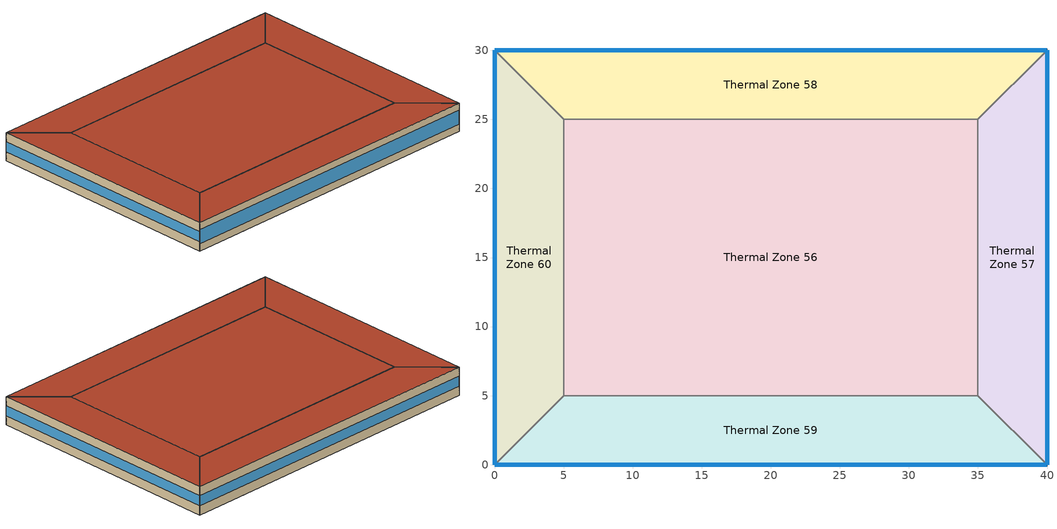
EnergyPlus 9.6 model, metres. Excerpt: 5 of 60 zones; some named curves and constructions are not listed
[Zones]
Thermal Zone 56
 floor to Thermal Zone 51 (Interior Floor): 5,5 5,25 35,25 35,5 z38.5
 wall to Thermal Zone 60 (Interior Wall): 5,25 5,5 z38.5:42
 wall to Thermal Zone 58 (Interior Wall): 35,25 5,25 z38.5:42
 wall to Thermal Zone 57 (Interior Wall): 35,5 35,25 z38.5:42
 wall to Thermal Zone 59 (Interior Wall): 5,5 35,5 z38.5:42
 roof outside (Ext Roof): 35,5 35,25 5,25 5,5 z42
Thermal Zone 57
 floor to Thermal Zone 52 (Interior Floor): 35,5 35,25 40,30 40,0 z38.5
 wall outside (Ext Wall): 40,0 40,30 z38.5:42
 wall to Thermal Zone 59 (Interior Wall): 35,5 40,0 z38.5:42
 wall to Thermal Zone 58 (Interior Wall): 40,30 35,25 z38.5:42
 window (Ext Window): 40,0.01 40,29.99 z39.64:40.86
 roof outside (Ext Roof): 40,0 40,30 35,25 35,5 z42
Thermal Zone 58
 floor to Thermal Zone 53 (Interior Floor): 5,25 0,30 40,30 35,25 z38.5
 wall outside (Ext Wall): 40,30 0,30 z38.5:42
 wall to Thermal Zone 60 (Interior Wall): 0,30 5,25 z38.5:42
 window (Ext Window): 39.99,30 0.01,30 z39.64:40.86
 roof outside (Ext Roof): 35,25 40,30 0,30 5,25 z42
Thermal Zone 59
 floor to Thermal Zone 54 (Interior Floor): 35,5 40,0 0,0 5,5 z38.5
 wall outside (Ext Wall): 0,0 40,0 z38.5:42
 wall to Thermal Zone 60 (Interior Wall): 5,5 0,0 z38.5:42
 window (Ext Window): 0.01,0 39.99,0 z39.38:41.12
 roof outside (Ext Roof): 5,5 0,0 40,0 35,5 z42
Thermal Zone 60
 floor to Thermal Zone 55 (Interior Floor): 0,30 5,25 5,5 0,0 z38.5
 wall outside (Ext Wall): 0,30 0,0 z38.5:42
 window (Ext Window): 0,29.99 0,0.01 z39.64:40.86
 roof outside (Ext Roof): 0,0 5,5 5,25 0,30 z42
[Construction]
Interior Ceiling: M11 100mm lightweight concrete, F05 Ceiling air space resistance, F16 Acoustic tile
[ZoneTerminalUnitList]
VRF System Terminal List: VRF Zone Terminal 1, VRF Zone Terminal 2, VRF Zone Terminal 3, VRF Zone Terminal 4, VRF Zone Terminal 5, VRF Zone Terminal 6, VRF Zone Terminal 7, VRF Zone Terminal 8, VRF Zone Terminal 9, VRF Zone Terminal 10, VRF Zone Terminal 11, VRF Zone Terminal 12, VRF Zone Terminal 13, VRF Zone Terminal 14, VRF Zone Terminal 15, VRF Zone Terminal 16, VRF Zone Terminal 17, VRF Zone Terminal 18, VRF Zone Terminal 19, VRF Zone Terminal 20, VRF Zone Terminal 21, VRF Zone Terminal 22, VRF Zone Terminal 23, VRF Zone Terminal 24, VRF Zone Terminal 25, VRF Zone Terminal 26, VRF Zone Terminal 27, VRF Zone Terminal 28, VRF Zone Terminal 29, VRF Zone Terminal 30, VRF Zone Terminal 31, VRF Zone Terminal 32, VRF Zone Terminal 33, VRF Zone Terminal 34, VRF Zone Terminal 35, VRF Zone Terminal 36, VRF Zone Terminal 37, VRF Zone Terminal 38, VRF Zone Terminal 39, VRF Zone Terminal 40, VRF Zone Terminal 41, VRF Zone Terminal 42, VRF Zone Terminal 43, VRF Zone Terminal 44, VRF Zone Terminal 45, VRF Zone Terminal 46, VRF Zone Terminal 47, VRF Zone Terminal 48, VRF Zone Terminal 49, VRF Zone Terminal 50, VRF Zone Terminal 51, VRF Zone Terminal 52, VRF Zone Terminal 53, VRF Zone Terminal 54, VRF Zone Terminal 55, VRF Zone Terminal 56, VRF Zone Terminal 57, VRF Zone Terminal 58, VRF Zone Terminal 59, VRF Zone Terminal 60
[ZoneHVAC:TerminalUnit:VariableRefrigerantFlow] Terminal Unit Availability Schedule=Always On Discrete hvac_library; Cooling Supply Air Flow Rate m3/s=Autosize; No Cooling Supply Air Flow Rate m3/s=Autosize; Heating Supply Air Flow Rate m3/s=Autosize; No Heating Supply Air Flow Rate m3/s=Autosize; Cooling Outdoor Air Flow Rate m3/s=Autosize; Heating Outdoor Air Flow Rate m3/s=Autosize; No Load Outdoor Air Flow Rate m3/s=Autosize; Supply Air Fan Operating Mode Schedule=Always On Discrete hvac_library; Supply Air Fan Placement=DrawThrough; Zone Terminal Unit On Parasitic Electric Energy Use W=30; Zone Terminal Unit Off Parasitic Electric Energy Use W=20; Rated Heating Capacity Sizing Ratio W/W=1; Maximum Outdoor Dry-Bulb Temperature for Supplemental Heater Operation C=6.58437e-312
Name | Supply Air Fan Object | Outside Air Mixer Object | Cooling Coil Object | Heating Coil Object
VRF Zone Terminal 1 | VRF Zone Terminal Fan 1 | VRF Zone Terminal 1 OA Mixer | VRF Zone Terminal Cooling Coil 1 | VRF Zone Terminal Heating Coil 1
VRF Zone Terminal 2 | VRF Zone Terminal Fan 2 | VRF Zone Terminal 2 OA Mixer | VRF Zone Terminal Cooling Coil 2 | VRF Zone Terminal Heating Coil 2
VRF Zone Terminal 3 | VRF Zone Terminal Fan 3 | VRF Zone Terminal 3 OA Mixer | VRF Zone Terminal Cooling Coil 3 | VRF Zone Terminal Heating Coil 3
VRF Zone Terminal 4 | VRF Zone Terminal Fan 4 | VRF Zone Terminal 4 OA Mixer | VRF Zone Terminal Cooling Coil 4 | VRF Zone Terminal Heating Coil 4
VRF Zone Terminal 5 | VRF Zone Terminal Fan 5 | VRF Zone Terminal 5 OA Mixer | VRF Zone Terminal Cooling Coil 5 | VRF Zone Terminal Heating Coil 5
VRF Zone Terminal 6 | VRF Zone Terminal Fan 6 | VRF Zone Terminal 6 OA Mixer | VRF Zone Terminal Cooling Coil 6 | VRF Zone Terminal Heating Coil 6
VRF Zone Terminal 7 | VRF Zone Terminal Fan 7 | VRF Zone Terminal 7 OA Mixer | VRF Zone Terminal Cooling Coil 7 | VRF Zone Terminal Heating Coil 7
VRF Zone Terminal 8 | VRF Zone Terminal Fan 8 | VRF Zone Terminal 8 OA Mixer | VRF Zone Terminal Cooling Coil 8 | VRF Zone Terminal Heating Coil 8
VRF Zone Terminal 9 | VRF Zone Terminal Fan 9 | VRF Zone Terminal 9 OA Mixer | VRF Zone Terminal Cooling Coil 9 | VRF Zone Terminal Heating Coil 9
VRF Zone Terminal 10 | VRF Zone Terminal Fan 10 | VRF Zone Terminal 10 OA Mixer | VRF Zone Terminal Cooling Coil 10 | VRF Zone Terminal Heating Coil 10
VRF Zone Terminal 11 | VRF Zone Terminal Fan 11 | VRF Zone Terminal 11 OA Mixer | VRF Zone Terminal Cooling Coil 11 | VRF Zone Terminal Heating Coil 11
VRF Zone Terminal 12 | VRF Zone Terminal Fan 12 | VRF Zone Terminal 12 OA Mixer | VRF Zone Terminal Cooling Coil 12 | VRF Zone Terminal Heating Coil 12
VRF Zone Terminal 13 | VRF Zone Terminal Fan 13 | VRF Zone Terminal 13 OA Mixer | VRF Zone Terminal Cooling Coil 13 | VRF Zone Terminal Heating Coil 13
VRF Zone Terminal 14 | VRF Zone Terminal Fan 14 | VRF Zone Terminal 14 OA Mixer | VRF Zone Terminal Cooling Coil 14 | VRF Zone Terminal Heating Coil 14
VRF Zone Terminal 15 | VRF Zone Terminal Fan 15 | VRF Zone Terminal 15 OA Mixer | VRF Zone Terminal Cooling Coil 15 | VRF Zone Terminal Heating Coil 15
VRF Zone Terminal 16 | VRF Zone Terminal Fan 16 | VRF Zone Terminal 16 OA Mixer | VRF Zone Terminal Cooling Coil 16 | VRF Zone Terminal Heating Coil 16
VRF Zone Terminal 17 | VRF Zone Terminal Fan 17 | VRF Zone Terminal 17 OA Mixer | VRF Zone Terminal Cooling Coil 17 | VRF Zone Terminal Heating Coil 17
VRF Zone Terminal 18 | VRF Zone Terminal Fan 18 | VRF Zone Terminal 18 OA Mixer | VRF Zone Terminal Cooling Coil 18 | VRF Zone Terminal Heating Coil 18
VRF Zone Terminal 19 | VRF Zone Terminal Fan 19 | VRF Zone Terminal 19 OA Mixer | VRF Zone Terminal Cooling Coil 19 | VRF Zone Terminal Heating Coil 19
VRF Zone Terminal 20 | VRF Zone Terminal Fan 20 | VRF Zone Terminal 20 OA Mixer | VRF Zone Terminal Cooling Coil 20 | VRF Zone Terminal Heating Coil 20
VRF Zone Terminal 21 | VRF Zone Terminal Fan 21 | VRF Zone Terminal 21 OA Mixer | VRF Zone Terminal Cooling Coil 21 | VRF Zone Terminal Heating Coil 21
VRF Zone Terminal 22 | VRF Zone Terminal Fan 22 | VRF Zone Terminal 22 OA Mixer | VRF Zone Terminal Cooling Coil 22 | VRF Zone Terminal Heating Coil 22
VRF Zone Terminal 23 | VRF Zone Terminal Fan 23 | VRF Zone Terminal 23 OA Mixer | VRF Zone Terminal Cooling Coil 23 | VRF Zone Terminal Heating Coil 23
VRF Zone Terminal 24 | VRF Zone Terminal Fan 24 | VRF Zone Terminal 24 OA Mixer | VRF Zone Terminal Cooling Coil 24 | VRF Zone Terminal Heating Coil 24
VRF Zone Terminal 25 | VRF Zone Terminal Fan 25 | VRF Zone Terminal 25 OA Mixer | VRF Zone Terminal Cooling Coil 25 | VRF Zone Terminal Heating Coil 25
VRF Zone Terminal 26 | VRF Zone Terminal Fan 26 | VRF Zone Terminal 26 OA Mixer | VRF Zone Terminal Cooling Coil 26 | VRF Zone Terminal Heating Coil 26
VRF Zone Terminal 27 | VRF Zone Terminal Fan 27 | VRF Zone Terminal 27 OA Mixer | VRF Zone Terminal Cooling Coil 27 | VRF Zone Terminal Heating Coil 27
VRF Zone Terminal 28 | VRF Zone Terminal Fan 28 | VRF Zone Terminal 28 OA Mixer | VRF Zone Terminal Cooling Coil 28 | VRF Zone Terminal Heating Coil 28
VRF Zone Terminal 29 | VRF Zone Terminal Fan 29 | VRF Zone Terminal 29 OA Mixer | VRF Zone Terminal Cooling Coil 29 | VRF Zone Terminal Heating Coil 29
VRF Zone Terminal 30 | VRF Zone Terminal Fan 30 | VRF Zone Terminal 30 OA Mixer | VRF Zone Terminal Cooling Coil 30 | VRF Zone Terminal Heating Coil 30
VRF Zone Terminal 31 | VRF Zone Terminal Fan 31 | VRF Zone Terminal 31 OA Mixer | VRF Zone Terminal Cooling Coil 31 | VRF Zone Terminal Heating Coil 31
VRF Zone Terminal 32 | VRF Zone Terminal Fan 32 | VRF Zone Terminal 32 OA Mixer | VRF Zone Terminal Cooling Coil 32 | VRF Zone Terminal Heating Coil 32
VRF Zone Terminal 33 | VRF Zone Terminal Fan 33 | VRF Zone Terminal 33 OA Mixer | VRF Zone Terminal Cooling Coil 33 | VRF Zone Terminal Heating Coil 33
VRF Zone Terminal 34 | VRF Zone Terminal Fan 34 | VRF Zone Terminal 34 OA Mixer | VRF Zone Terminal Cooling Coil 34 | VRF Zone Terminal Heating Coil 34
VRF Zone Terminal 35 | VRF Zone Terminal Fan 35 | VRF Zone Terminal 35 OA Mixer | VRF Zone Terminal Cooling Coil 35 | VRF Zone Terminal Heating Coil 35
VRF Zone Terminal 36 | VRF Zone Terminal Fan 36 | VRF Zone Terminal 36 OA Mixer | VRF Zone Terminal Cooling Coil 36 | VRF Zone Terminal Heating Coil 36
VRF Zone Terminal 37 | VRF Zone Terminal Fan 37 | VRF Zone Terminal 37 OA Mixer | VRF Zone Terminal Cooling Coil 37 | VRF Zone Terminal Heating Coil 37
VRF Zone Terminal 38 | VRF Zone Terminal Fan 38 | VRF Zone Terminal 38 OA Mixer | VRF Zone Terminal Cooling Coil 38 | VRF Zone Terminal Heating Coil 38
VRF Zone Terminal 39 | VRF Zone Terminal Fan 39 | VRF Zone Terminal 39 OA Mixer | VRF Zone Terminal Cooling Coil 39 | VRF Zone Terminal Heating Coil 39
VRF Zone Terminal 40 | VRF Zone Terminal Fan 40 | VRF Zone Terminal 40 OA Mixer | VRF Zone Terminal Cooling Coil 40 | VRF Zone Terminal Heating Coil 40
VRF Zone Terminal 41 | VRF Zone Terminal Fan 41 | VRF Zone Terminal 41 OA Mixer | VRF Zone Terminal Cooling Coil 41 | VRF Zone Terminal Heating Coil 41
VRF Zone Terminal 42 | VRF Zone Terminal Fan 42 | VRF Zone Terminal 42 OA Mixer | VRF Zone Terminal Cooling Coil 42 | VRF Zone Terminal Heating Coil 42
VRF Zone Terminal 43 | VRF Zone Terminal Fan 43 | VRF Zone Terminal 43 OA Mixer | VRF Zone Terminal Cooling Coil 43 | VRF Zone Terminal Heating Coil 43
VRF Zone Terminal 44 | VRF Zone Terminal Fan 44 | VRF Zone Terminal 44 OA Mixer | VRF Zone Terminal Cooling Coil 44 | VRF Zone Terminal Heating Coil 44
VRF Zone Terminal 45 | VRF Zone Terminal Fan 45 | VRF Zone Terminal 45 OA Mixer | VRF Zone Terminal Cooling Coil 45 | VRF Zone Terminal Heating Coil 45
VRF Zone Terminal 46 | VRF Zone Terminal Fan 46 | VRF Zone Terminal 46 OA Mixer | VRF Zone Terminal Cooling Coil 46 | VRF Zone Terminal Heating Coil 46
VRF Zone Terminal 47 | VRF Zone Terminal Fan 47 | VRF Zone Terminal 47 OA Mixer | VRF Zone Terminal Cooling Coil 47 | VRF Zone Terminal Heating Coil 47
VRF Zone Terminal 48 | VRF Zone Terminal Fan 48 | VRF Zone Terminal 48 OA Mixer | VRF Zone Terminal Cooling Coil 48 | VRF Zone Terminal Heating Coil 48
VRF Zone Terminal 49 | VRF Zone Terminal Fan 49 | VRF Zone Terminal 49 OA Mixer | VRF Zone Terminal Cooling Coil 49 | VRF Zone Terminal Heating Coil 49
VRF Zone Terminal 50 | VRF Zone Terminal Fan 50 | VRF Zone Terminal 50 OA Mixer | VRF Zone Terminal Cooling Coil 50 | VRF Zone Terminal Heating Coil 50
VRF Zone Terminal 51 | VRF Zone Terminal Fan 51 | VRF Zone Terminal 51 OA Mixer | VRF Zone Terminal Cooling Coil 51 | VRF Zone Terminal Heating Coil 51
VRF Zone Terminal 52 | VRF Zone Terminal Fan 52 | VRF Zone Terminal 52 OA Mixer | VRF Zone Terminal Cooling Coil 52 | VRF Zone Terminal Heating Coil 52
VRF Zone Terminal 53 | VRF Zone Terminal Fan 53 | VRF Zone Terminal 53 OA Mixer | VRF Zone Terminal Cooling Coil 53 | VRF Zone Terminal Heating Coil 53
VRF Zone Terminal 54 | VRF Zone Terminal Fan 54 | VRF Zone Terminal 54 OA Mixer | VRF Zone Terminal Cooling Coil 54 | VRF Zone Terminal Heating Coil 54
VRF Zone Terminal 55 | VRF Zone Terminal Fan 55 | VRF Zone Terminal 55 OA Mixer | VRF Zone Terminal Cooling Coil 55 | VRF Zone Terminal Heating Coil 55
VRF Zone Terminal 56 | VRF Zone Terminal Fan 56 | VRF Zone Terminal 56 OA Mixer | VRF Zone Terminal Cooling Coil 56 | VRF Zone Terminal Heating Coil 56
VRF Zone Terminal 57 | VRF Zone Terminal Fan 57 | VRF Zone Terminal 57 OA Mixer | VRF Zone Terminal Cooling Coil 57 | VRF Zone Terminal Heating Coil 57
VRF Zone Terminal 58 | VRF Zone Terminal Fan 58 | VRF Zone Terminal 58 OA Mixer | VRF Zone Terminal Cooling Coil 58 | VRF Zone Terminal Heating Coil 58
VRF Zone Terminal 59 | VRF Zone Terminal Fan 59 | VRF Zone Terminal 59 OA Mixer | VRF Zone Terminal Cooling Coil 59 | VRF Zone Terminal Heating Coil 59
VRF Zone Terminal 60 | VRF Zone Terminal Fan 60 | VRF Zone Terminal 60 OA Mixer | VRF Zone Terminal Cooling Coil 60 | VRF Zone Terminal Heating Coil 60
[Coil:Cooling:DX:VariableRefrigerantFlow] Availability Schedule=Always On Discrete hvac_library; Gross Rated Total Cooling Capacity W=Autosize; Gross Rated Sensible Heat Ratio=Autosize; Rated Air Flow Rate m3/s=Autosize; Cooling Capacity Ratio Modifier Function of Temperature Curve=VRFTUCoolCapFT; Cooling Capacity Modifier Curve Function of Flow Fraction=VRFACCoolCapFFF
VRF Zone Terminal Cooling Coil 1; VRF Zone Terminal Cooling Coil 2; VRF Zone Terminal Cooling Coil 3; VRF Zone Terminal Cooling Coil 4; VRF Zone Terminal Cooling Coil 5; VRF Zone Terminal Cooling Coil 6; VRF Zone Terminal Cooling Coil 7; VRF Zone Terminal Cooling Coil 8; VRF Zone Terminal Cooling Coil 9; VRF Zone Terminal Cooling Coil 10; VRF Zone Terminal Cooling Coil 11; VRF Zone Terminal Cooling Coil 12; VRF Zone Terminal Cooling Coil 13; VRF Zone Terminal Cooling Coil 14; VRF Zone Terminal Cooling Coil 15; VRF Zone Terminal Cooling Coil 16; VRF Zone Terminal Cooling Coil 17; VRF Zone Terminal Cooling Coil 18; VRF Zone Terminal Cooling Coil 19; VRF Zone Terminal Cooling Coil 20; VRF Zone Terminal Cooling Coil 21; VRF Zone Terminal Cooling Coil 22; VRF Zone Terminal Cooling Coil 23; VRF Zone Terminal Cooling Coil 24; VRF Zone Terminal Cooling Coil 25; VRF Zone Terminal Cooling Coil 26; VRF Zone Terminal Cooling Coil 27; VRF Zone Terminal Cooling Coil 28; VRF Zone Terminal Cooling Coil 29; VRF Zone Terminal Cooling Coil 30; VRF Zone Terminal Cooling Coil 31; VRF Zone Terminal Cooling Coil 32; VRF Zone Terminal Cooling Coil 33; VRF Zone Terminal Cooling Coil 34; VRF Zone Terminal Cooling Coil 35; VRF Zone Terminal Cooling Coil 36; VRF Zone Terminal Cooling Coil 37; VRF Zone Terminal Cooling Coil 38; VRF Zone Terminal Cooling Coil 39; VRF Zone Terminal Cooling Coil 40; VRF Zone Terminal Cooling Coil 41; VRF Zone Terminal Cooling Coil 42; VRF Zone Terminal Cooling Coil 43; VRF Zone Terminal Cooling Coil 44; VRF Zone Terminal Cooling Coil 45; VRF Zone Terminal Cooling Coil 46; VRF Zone Terminal Cooling Coil 47; VRF Zone Terminal Cooling Coil 48; VRF Zone Terminal Cooling Coil 49; VRF Zone Terminal Cooling Coil 50; VRF Zone Terminal Cooling Coil 51; VRF Zone Terminal Cooling Coil 52; VRF Zone Terminal Cooling Coil 53; VRF Zone Terminal Cooling Coil 54; VRF Zone Terminal Cooling Coil 55; VRF Zone Terminal Cooling Coil 56; VRF Zone Terminal Cooling Coil 57; VRF Zone Terminal Cooling Coil 58; VRF Zone Terminal Cooling Coil 59; VRF Zone Terminal Cooling Coil 60
[Coil:Heating:DX:VariableRefrigerantFlow] Availability Schedule=Always On Discrete hvac_library; Gross Rated Heating Capacity W=Autosize; Rated Air Flow Rate m3/s=Autosize; Heating Capacity Ratio Modifier Function of Temperature Curve=Coil Heating DX Variable Refrigerant Flow 1 VRFTUHeatCAPFT; Heating Capacity Modifier Function of Flow Fraction Curve=Coil Heating DX Variable Refrigerant Flow 1 VRFACCoolCapFFF
VRF Zone Terminal Heating Coil 1; VRF Zone Terminal Heating Coil 2; VRF Zone Terminal Heating Coil 3; VRF Zone Terminal Heating Coil 4; VRF Zone Terminal Heating Coil 5; VRF Zone Terminal Heating Coil 6; VRF Zone Terminal Heating Coil 7; VRF Zone Terminal Heating Coil 8; VRF Zone Terminal Heating Coil 9; VRF Zone Terminal Heating Coil 10; VRF Zone Terminal Heating Coil 11; VRF Zone Terminal Heating Coil 12; VRF Zone Terminal Heating Coil 13; VRF Zone Terminal Heating Coil 14; VRF Zone Terminal Heating Coil 15; VRF Zone Terminal Heating Coil 16; VRF Zone Terminal Heating Coil 17; VRF Zone Terminal Heating Coil 18; VRF Zone Terminal Heating Coil 19; VRF Zone Terminal Heating Coil 20; VRF Zone Terminal Heating Coil 21; VRF Zone Terminal Heating Coil 22; VRF Zone Terminal Heating Coil 23; VRF Zone Terminal Heating Coil 24; VRF Zone Terminal Heating Coil 25; VRF Zone Terminal Heating Coil 26; VRF Zone Terminal Heating Coil 27; VRF Zone Terminal Heating Coil 28; VRF Zone Terminal Heating Coil 29; VRF Zone Terminal Heating Coil 30; VRF Zone Terminal Heating Coil 31; VRF Zone Terminal Heating Coil 32; VRF Zone Terminal Heating Coil 33; VRF Zone Terminal Heating Coil 34; VRF Zone Terminal Heating Coil 35; VRF Zone Terminal Heating Coil 36; VRF Zone Terminal Heating Coil 37; VRF Zone Terminal Heating Coil 38; VRF Zone Terminal Heating Coil 39; VRF Zone Terminal Heating Coil 40; VRF Zone Terminal Heating Coil 41; VRF Zone Terminal Heating Coil 42; VRF Zone Terminal Heating Coil 43; VRF Zone Terminal Heating Coil 44; VRF Zone Terminal Heating Coil 45; VRF Zone Terminal Heating Coil 46; VRF Zone Terminal Heating Coil 47; VRF Zone Terminal Heating Coil 48; VRF Zone Terminal Heating Coil 49; VRF Zone Terminal Heating Coil 50; VRF Zone Terminal Heating Coil 51; VRF Zone Terminal Heating Coil 52; VRF Zone Terminal Heating Coil 53; VRF Zone Terminal Heating Coil 54; VRF Zone Terminal Heating Coil 55; VRF Zone Terminal Heating Coil 56; VRF Zone Terminal Heating Coil 57; VRF Zone Terminal Heating Coil 58; VRF Zone Terminal Heating Coil 59; VRF Zone Terminal Heating Coil 60
[Fan:OnOff] Availability Schedule=Always On Discrete hvac_library; Fan Total Efficiency=0.75; Pressure Rise Pa=800; Maximum Flow Rate m3/s=Autosize; Motor Efficiency=0.8; Motor In Airstream Fraction=1; Fan Power Ratio Function of Speed Ratio Curve=Fan On Off Power Curve 19; Fan Efficiency Ratio Function of Speed Ratio Curve=Fan On Off Efficiency Curve 6
VRF Zone Terminal Fan 1; VRF Zone Terminal Fan 2; VRF Zone Terminal Fan 3; VRF Zone Terminal Fan 4; VRF Zone Terminal Fan 5; VRF Zone Terminal Fan 6; VRF Zone Terminal Fan 7; VRF Zone Terminal Fan 8; VRF Zone Terminal Fan 9; VRF Zone Terminal Fan 10; VRF Zone Terminal Fan 11; VRF Zone Terminal Fan 12; VRF Zone Terminal Fan 13; VRF Zone Terminal Fan 14; VRF Zone Terminal Fan 15; VRF Zone Terminal Fan 16; VRF Zone Terminal Fan 17; VRF Zone Terminal Fan 18; VRF Zone Terminal Fan 19; VRF Zone Terminal Fan 20; VRF Zone Terminal Fan 21; VRF Zone Terminal Fan 22; VRF Zone Terminal Fan 23; VRF Zone Terminal Fan 24; VRF Zone Terminal Fan 25; VRF Zone Terminal Fan 26; VRF Zone Terminal Fan 27; VRF Zone Terminal Fan 28; VRF Zone Terminal Fan 29; VRF Zone Terminal Fan 30; VRF Zone Terminal Fan 31; VRF Zone Terminal Fan 32; VRF Zone Terminal Fan 33; VRF Zone Terminal Fan 34; VRF Zone Terminal Fan 35; VRF Zone Terminal Fan 36; VRF Zone Terminal Fan 37; VRF Zone Terminal Fan 38; VRF Zone Terminal Fan 39; VRF Zone Terminal Fan 40; VRF Zone Terminal Fan 41; VRF Zone Terminal Fan 42; VRF Zone Terminal Fan 43; VRF Zone Terminal Fan 44; VRF Zone Terminal Fan 45; VRF Zone Terminal Fan 46; VRF Zone Terminal Fan 47; VRF Zone Terminal Fan 48; VRF Zone Terminal Fan 49; VRF Zone Terminal Fan 50; VRF Zone Terminal Fan 51; VRF Zone Terminal Fan 52; VRF Zone Terminal Fan 53; VRF Zone Terminal Fan 54; VRF Zone Terminal Fan 55; VRF Zone Terminal Fan 56; VRF Zone Terminal Fan 57; VRF Zone Terminal Fan 58; VRF Zone Terminal Fan 59; VRF Zone Terminal Fan 60
[AirConditioner:VariableRefrigerantFlow]
Heat Pump=VRF System; Availability Schedule=Always On Discrete hvac_library; Gross Rated Total Cooling Capacity W=Autosize; Gross Rated Cooling COP W/W=4.2; Minimum Condenser Inlet Node Temperature in Cooling Mode C=-5; Maximum Condenser Inlet Node Temperature in Cooling Mode C=43; Cooling Capacity Ratio Modifier Function of Low Temperature Curve=VRF System VRFCoolCapFT 1; Cooling Capacity Ratio Boundary Curve=VRF System VRFCoolCapFTBoundary 1; Cooling Capacity Ratio Modifier Function of High Temperature Curve=VRF System VRFCoolCapFTHi 1; Cooling Energy Input Ratio Modifier Function of Low Temperature Curve=VRF System VRFCoolEIRFT 1; Cooling Energy Input Ratio Boundary Curve=VRF System VRFCoolEIRFTBoundary 1; Cooling Energy Input Ratio Modifier Function of High Temperature Curve=VRF System VRFCoolEIRFTHi 1; Cooling Energy Input Ratio Modifier Function of Low Part-Load Ratio Curve=VRF System CoolingEIRLowPLR 1; Cooling Energy Input Ratio Modifier Function of High Part-Load Ratio Curve=VRF System CoolingEIRHiPLR 1; Cooling Combination Ratio Correction Factor Curve=VRF System CoolingCombRatio 1; Cooling Part-Load Fraction Correlation Curve=VRF System VRFCPLFFPLR 1; Gross Rated Heating Capacity W=Autosize; Rated Heating Capacity Sizing Ratio W/W=1; Gross Rated Heating COP W/W=4.5; Minimum Condenser Inlet Node Temperature in Heating Mode C=-20; Maximum Condenser Inlet Node Temperature in Heating Mode C=30; Heating Capacity Ratio Modifier Function of Low Temperature Curve=VRF System VRFHeatCapFT 1; Heating Capacity Ratio Boundary Curve=VRF System VRFHeatCapFTBoundary 1; Heating Capacity Ratio Modifier Function of High Temperature Curve=VRF System VRFHeatCapFTHi 1; Heating Energy Input Ratio Modifier Function of Low Temperature Curve=VRF System VRFHeatEIRFT 1; Heating Energy Input Ratio Boundary Curve=VRF System VRFHeatEIRFTBoundary 1; Heating Energy Input Ratio Modifier Function of High Temperature Curve=VRF System VRFHeatEIRFTHi 1; Heating Performance Curve Outdoor Temperature Type=WetBulbTemperature; Heating Energy Input Ratio Modifier Function of Low Part-Load Ratio Curve=VRF System HeatingEIRLowPLR 1; Heating Energy Input Ratio Modifier Function of High Part-Load Ratio Curve=VRF System HeatingEIRHiPLR 1; Heating Combination Ratio Correction Factor Curve=VRF System HeatingCombRatio 1; Heating Part-Load Fraction Correlation Curve=VRF System VRFCPLFFPLR 2; Minimum Heat Pump Part-Load Ratio dimensionless=0.5; Master Thermostat Priority Control Type=LoadPriority; Zone Terminal Unit List=VRF System Terminal List; Heat Pump Waste Heat Recovery=No; Equivalent Piping Length used for Piping Correction Factor in Cooling Mode m=30; Vertical Height used for Piping Correction Factor m=10; Piping Correction Factor for Length in Cooling Mode Curve=VRF System CoolingLengthCorrectionFactor 1; Piping Correction Factor for Height in Cooling Mode Coefficient 1/m=-0.000386; Equivalent Piping Length used for Piping Correction Factor in Heating Mode m=30; Piping Correction Factor for Length in Heating Mode Curve=VRF System HeatingLengthCorrectionFactor 1; Piping Correction Factor for Height in Heating Mode Coefficient 1/m=0; Crankcase Heater Power per Compressor W=15; Number of Compressors dimensionless=3; Ratio of Compressor Size to Total Compressor Capacity W/W=0.33; Maximum Outdoor Dry-Bulb Temperature for Crankcase Heater C=7; Defrost Strategy=Resistive; Defrost Control=Timed; Defrost Time Period Fraction dimensionless=0.058333; Resistive Defrost Heater Capacity W=1e-07; Maximum Outdoor Dry-bulb Temperature for Defrost Operation C=7; Condenser Type=AirCooled; Water Condenser Volume Flow Rate m3/s=Autosize; Evaporative Condenser Effectiveness dimensionless=0.9; Evaporative Condenser Air Flow Rate m3/s=Autosize; Evaporative Condenser Pump Rated Power Consumption W=Autosize; Basin Heater Capacity W/K=0; Basin Heater Setpoint Temperature C=2; Fuel Type=Electricity; Minimum Condenser Inlet Node Temperature in Heat Recovery Mode C=0; Maximum Condenser Inlet Node Temperature in Heat Recovery Mode C=30; Heat Recovery Cooling Capacity Modifier Curve=VRF System Heat Recovery Cooling Cap Modifier 1; Initial Heat Recovery Cooling Capacity Fraction W/W=1; Heat Recovery Cooling Capacity Time Constant hr=0.083; Heat Recovery Cooling Energy Modifier Curve=VRF System Heat Recovery Cooling Energy Modifier 1; Initial Heat Recovery Cooling Energy Fraction W/W=1; Heat Recovery Cooling Energy Time Constant hr=0; Heat Recovery Heating Capacity Modifier Curve=VRF System Heat Recovery Heating Cap Modifier 1; Initial Heat Recovery Heating Capacity Fraction W/W=0.5; Heat Recovery Heating Capacity Time Constant hr=0.083; Heat Recovery Heating Energy Modifier Curve=VRF System Heat Recovery Heating Energy Modifier 1; Initial Heat Recovery Heating Energy Fraction W/W=0.5; Heat Recovery Heating Energy Time Constant hr=0
[Schedule:Day:Interval]
HtgSetp Summer Design Day 1; HtgSetp Summer Design Day 2; HtgSetp Summer Design Day 3; HtgSetp Summer Design Day 4; HtgSetp Summer Design Day 5; HtgSetp Summer Design Day 6; HtgSetp Summer Design Day 7; HtgSetp Summer Design Day 8; HtgSetp Summer Design Day 9; HtgSetp Summer Design Day 10; HtgSetp Summer Design Day 11; HtgSetp Summer Design Day 12; HtgSetp Summer Design Day 13; HtgSetp Summer Design Day 14; HtgSetp Summer Design Day 15; HtgSetp Summer Design Day 16; HtgSetp Summer Design Day 17; HtgSetp Summer Design Day 18; HtgSetp Summer Design Day 19; HtgSetp Summer Design Day 20; HtgSetp Summer Design Day 21; HtgSetp Summer Design Day 22; HtgSetp Summer Design Day 23; HtgSetp Summer Design Day 24; HtgSetp Summer Design Day 25; HtgSetp Summer Design Day 26; HtgSetp Summer Design Day 27; HtgSetp Summer Design Day 28; HtgSetp Summer Design Day 29; HtgSetp Summer Design Day 30; HtgSetp Summer Design Day 31; HtgSetp Summer Design Day 32; HtgSetp Summer Design Day 33; HtgSetp Summer Design Day 34; HtgSetp Summer Design Day 35; HtgSetp Summer Design Day 36; HtgSetp Summer Design Day 37; HtgSetp Summer Design Day 38; HtgSetp Summer Design Day 39; HtgSetp Summer Design Day 40; HtgSetp Summer Design Day 41; HtgSetp Summer Design Day 42; HtgSetp Summer Design Day 43; HtgSetp Summer Design Day 44; HtgSetp Summer Design Day 45; HtgSetp Summer Design Day 46; HtgSetp Summer Design Day 47; HtgSetp Summer Design Day 48; HtgSetp Summer Design Day 49; HtgSetp Summer Design Day 50; HtgSetp Summer Design Day 51; HtgSetp Summer Design Day 52; HtgSetp Summer Design Day 53; HtgSetp Summer Design Day 54; HtgSetp Summer Design Day 55; HtgSetp Summer Design Day 56; HtgSetp Summer Design Day 57; HtgSetp Summer Design Day 58; HtgSetp Summer Design Day 59; HtgSetp Summer Design Day 60: No, 24:00, 15.6
HtgSetp Winter Design Day 1; HtgSetp Winter Design Day 2; HtgSetp Winter Design Day 3; HtgSetp Winter Design Day 4; HtgSetp Winter Design Day 5; HtgSetp Winter Design Day 6; HtgSetp Winter Design Day 7; HtgSetp Winter Design Day 8; HtgSetp Winter Design Day 9; HtgSetp Winter Design Day 10; HtgSetp Winter Design Day 11; HtgSetp Winter Design Day 12; HtgSetp Winter Design Day 13; HtgSetp Winter Design Day 14; HtgSetp Winter Design Day 15; HtgSetp Winter Design Day 16; HtgSetp Winter Design Day 17; HtgSetp Winter Design Day 18; HtgSetp Winter Design Day 19; HtgSetp Winter Design Day 20; HtgSetp Winter Design Day 21; HtgSetp Winter Design Day 22; HtgSetp Winter Design Day 23; HtgSetp Winter Design Day 24; HtgSetp Winter Design Day 25; HtgSetp Winter Design Day 26; HtgSetp Winter Design Day 27; HtgSetp Winter Design Day 28; HtgSetp Winter Design Day 29; HtgSetp Winter Design Day 30; HtgSetp Winter Design Day 31; HtgSetp Winter Design Day 32; HtgSetp Winter Design Day 33; HtgSetp Winter Design Day 34; HtgSetp Winter Design Day 35; HtgSetp Winter Design Day 36; HtgSetp Winter Design Day 37; HtgSetp Winter Design Day 38; HtgSetp Winter Design Day 39; HtgSetp Winter Design Day 40; HtgSetp Winter Design Day 41; HtgSetp Winter Design Day 42; HtgSetp Winter Design Day 43; HtgSetp Winter Design Day 44; HtgSetp Winter Design Day 45; HtgSetp Winter Design Day 46; HtgSetp Winter Design Day 47; HtgSetp Winter Design Day 48; HtgSetp Winter Design Day 49; HtgSetp Winter Design Day 50; HtgSetp Winter Design Day 51; HtgSetp Winter Design Day 52; HtgSetp Winter Design Day 53; HtgSetp Winter Design Day 54; HtgSetp Winter Design Day 55; HtgSetp Winter Design Day 56; HtgSetp Winter Design Day 57; HtgSetp Winter Design Day 58; HtgSetp Winter Design Day 59; HtgSetp Winter Design Day 60: No, 24:00, 21
ClgSetp Summer Design Day 1; ClgSetp Summer Design Day 2; ClgSetp Summer Design Day 3; ClgSetp Summer Design Day 4; ClgSetp Summer Design Day 5; ClgSetp Summer Design Day 6; ClgSetp Summer Design Day 7; ClgSetp Summer Design Day 8; ClgSetp Summer Design Day 9; ClgSetp Summer Design Day 10; ClgSetp Summer Design Day 11; ClgSetp Summer Design Day 12; ClgSetp Summer Design Day 13; ClgSetp Summer Design Day 14; ClgSetp Summer Design Day 15; ClgSetp Summer Design Day 16; ClgSetp Summer Design Day 17; ClgSetp Summer Design Day 18; ClgSetp Summer Design Day 19; ClgSetp Summer Design Day 20; ClgSetp Summer Design Day 21; ClgSetp Summer Design Day 22; ClgSetp Summer Design Day 23; ClgSetp Summer Design Day 24; ClgSetp Summer Design Day 25; ClgSetp Summer Design Day 26; ClgSetp Summer Design Day 27; ClgSetp Summer Design Day 28; ClgSetp Summer Design Day 29; ClgSetp Summer Design Day 30; ClgSetp Summer Design Day 31; ClgSetp Summer Design Day 32; ClgSetp Summer Design Day 33; ClgSetp Summer Design Day 34; ClgSetp Summer Design Day 35; ClgSetp Summer Design Day 36; ClgSetp Summer Design Day 37; ClgSetp Summer Design Day 38; ClgSetp Summer Design Day 39; ClgSetp Summer Design Day 40; ClgSetp Summer Design Day 41; ClgSetp Summer Design Day 42; ClgSetp Summer Design Day 43; ClgSetp Summer Design Day 44; ClgSetp Summer Design Day 45; ClgSetp Summer Design Day 46; ClgSetp Summer Design Day 47; ClgSetp Summer Design Day 48; ClgSetp Summer Design Day 49; ClgSetp Summer Design Day 50; ClgSetp Summer Design Day 51; ClgSetp Summer Design Day 52; ClgSetp Summer Design Day 53; ClgSetp Summer Design Day 54; ClgSetp Summer Design Day 55; ClgSetp Summer Design Day 56; ClgSetp Summer Design Day 57; ClgSetp Summer Design Day 58; ClgSetp Summer Design Day 59; ClgSetp Summer Design Day 60: No, 06:00, 26.7, 22:00, 24, 24:00, 26.7
ClgSetp Winter Design Day 1; ClgSetp Winter Design Day 2; ClgSetp Winter Design Day 3; ClgSetp Winter Design Day 4; ClgSetp Winter Design Day 5; ClgSetp Winter Design Day 6; ClgSetp Winter Design Day 7; ClgSetp Winter Design Day 8; ClgSetp Winter Design Day 9; ClgSetp Winter Design Day 10; ClgSetp Winter Design Day 11; ClgSetp Winter Design Day 12; ClgSetp Winter Design Day 13; ClgSetp Winter Design Day 14; ClgSetp Winter Design Day 15; ClgSetp Winter Design Day 16; ClgSetp Winter Design Day 17; ClgSetp Winter Design Day 18; ClgSetp Winter Design Day 19; ClgSetp Winter Design Day 20; ClgSetp Winter Design Day 21; ClgSetp Winter Design Day 22; ClgSetp Winter Design Day 23; ClgSetp Winter Design Day 24; ClgSetp Winter Design Day 25; ClgSetp Winter Design Day 26; ClgSetp Winter Design Day 27; ClgSetp Winter Design Day 28; ClgSetp Winter Design Day 29; ClgSetp Winter Design Day 30; ClgSetp Winter Design Day 31; ClgSetp Winter Design Day 32; ClgSetp Winter Design Day 33; ClgSetp Winter Design Day 34; ClgSetp Winter Design Day 35; ClgSetp Winter Design Day 36; ClgSetp Winter Design Day 37; ClgSetp Winter Design Day 38; ClgSetp Winter Design Day 39; ClgSetp Winter Design Day 40; ClgSetp Winter Design Day 41; ClgSetp Winter Design Day 42; ClgSetp Winter Design Day 43; ClgSetp Winter Design Day 44; ClgSetp Winter Design Day 45; ClgSetp Winter Design Day 46; ClgSetp Winter Design Day 47; ClgSetp Winter Design Day 48; ClgSetp Winter Design Day 49; ClgSetp Winter Design Day 50; ClgSetp Winter Design Day 51; ClgSetp Winter Design Day 52; ClgSetp Winter Design Day 53; ClgSetp Winter Design Day 54; ClgSetp Winter Design Day 55; ClgSetp Winter Design Day 56; ClgSetp Winter Design Day 57; ClgSetp Winter Design Day 58; ClgSetp Winter Design Day 59; ClgSetp Winter Design Day 60: No, 24:00, 26.7
ClgSetp Default Schedule 1; ClgSetp Default Schedule 2; ClgSetp Default Schedule 3; ClgSetp Default Schedule 4; ClgSetp Default Schedule 5; ClgSetp Default Schedule 6; ClgSetp Default Schedule 7; ClgSetp Default Schedule 8; ClgSetp Default Schedule 9; ClgSetp Default Schedule 10; ClgSetp Default Schedule 11; ClgSetp Default Schedule 12; ClgSetp Default Schedule 13; ClgSetp Default Schedule 14; ClgSetp Default Schedule 15; ClgSetp Default Schedule 16; ClgSetp Default Schedule 17; ClgSetp Default Schedule 18; ClgSetp Default Schedule 19; ClgSetp Default Schedule 20; ClgSetp Default Schedule 21; ClgSetp Default Schedule 22; ClgSetp Default Schedule 23; ClgSetp Default Schedule 24; ClgSetp Default Schedule 25; ClgSetp Default Schedule 26; ClgSetp Default Schedule 27; ClgSetp Default Schedule 28; ClgSetp Default Schedule 29; ClgSetp Default Schedule 30; ClgSetp Default Schedule 31; ClgSetp Default Schedule 32; ClgSetp Default Schedule 33; ClgSetp Default Schedule 34; ClgSetp Default Schedule 35; ClgSetp Default Schedule 36; ClgSetp Default Schedule 37; ClgSetp Default Schedule 38; ClgSetp Default Schedule 39; ClgSetp Default Schedule 40; ClgSetp Default Schedule 41; ClgSetp Default Schedule 42; ClgSetp Default Schedule 43; ClgSetp Default Schedule 44; ClgSetp Default Schedule 45; ClgSetp Default Schedule 46; ClgSetp Default Schedule 47; ClgSetp Default Schedule 48; ClgSetp Default Schedule 49; ClgSetp Default Schedule 50; ClgSetp Default Schedule 51; ClgSetp Default Schedule 52; ClgSetp Default Schedule 53; ClgSetp Default Schedule 54; ClgSetp Default Schedule 55; ClgSetp Default Schedule 56; ClgSetp Default Schedule 57; ClgSetp Default Schedule 58; ClgSetp Default Schedule 59; ClgSetp Default Schedule 60: Temperature 37, No, 01:00, 28, 02:00, 28, 03:00, 28, 04:00, 28, 05:00, 28, 06:00, 28, 07:00, 28, 08:00, 28, 09:00, 24, 10:00, 24, 11:00, 24, 12:00, 24, 13:00, 24, 14:00, 24, 15:00, 24, 16:00, 24, 17:00, 24, 18:00, 24, 19:00, 28, 20:00, 28, 21:00, 28, 22:00, 28, 23:00, 28, 24:00, 28
HtgSetp Default Schedule 1; HtgSetp Default Schedule 2; HtgSetp Default Schedule 3; HtgSetp Default Schedule 4; HtgSetp Default Schedule 5; HtgSetp Default Schedule 6; HtgSetp Default Schedule 7; HtgSetp Default Schedule 8; HtgSetp Default Schedule 9; HtgSetp Default Schedule 10; HtgSetp Default Schedule 11; HtgSetp Default Schedule 12; HtgSetp Default Schedule 13; HtgSetp Default Schedule 14; HtgSetp Default Schedule 15; HtgSetp Default Schedule 16; HtgSetp Default Schedule 17; HtgSetp Default Schedule 18; HtgSetp Default Schedule 19; HtgSetp Default Schedule 20; HtgSetp Default Schedule 21; HtgSetp Default Schedule 22; HtgSetp Default Schedule 23; HtgSetp Default Schedule 24; HtgSetp Default Schedule 25; HtgSetp Default Schedule 26; HtgSetp Default Schedule 27; HtgSetp Default Schedule 28; HtgSetp Default Schedule 29; HtgSetp Default Schedule 30; HtgSetp Default Schedule 31; HtgSetp Default Schedule 32; HtgSetp Default Schedule 33; HtgSetp Default Schedule 34; HtgSetp Default Schedule 35; HtgSetp Default Schedule 36; HtgSetp Default Schedule 37; HtgSetp Default Schedule 38; HtgSetp Default Schedule 39; HtgSetp Default Schedule 40; HtgSetp Default Schedule 41; HtgSetp Default Schedule 42; HtgSetp Default Schedule 43; HtgSetp Default Schedule 44; HtgSetp Default Schedule 45; HtgSetp Default Schedule 46; HtgSetp Default Schedule 47; HtgSetp Default Schedule 48; HtgSetp Default Schedule 49; HtgSetp Default Schedule 50; HtgSetp Default Schedule 51; HtgSetp Default Schedule 52; HtgSetp Default Schedule 53; HtgSetp Default Schedule 54; HtgSetp Default Schedule 55; HtgSetp Default Schedule 56; HtgSetp Default Schedule 57; HtgSetp Default Schedule 58; HtgSetp Default Schedule 59; HtgSetp Default Schedule 60: Temperature 36, No, 01:00, 18, 02:00, 18, 03:00, 18, 04:00, 18, 05:00, 18, 06:00, 18, 07:00, 18, 08:00, 18, 09:00, 21, 10:00, 21, 11:00, 21, 12:00, 21, 13:00, 21, 14:00, 21, 15:00, 21, 16:00, 21, 17:00, 21, 18:00, 21, 19:00, 18, 20:00, 18, 21:00, 18, 22:00, 18, 23:00, 18, 24:00, 18
[Schedule:Week:Daily]
HtgSetp 1 Week Rule - Jan1-Dec31: HtgSetp Default Schedule 1, HtgSetp Default Schedule 1, HtgSetp Default Schedule 1, HtgSetp Default Schedule 1, HtgSetp Default Schedule 1, HtgSetp Default Schedule 1, HtgSetp Default Schedule 1, HtgSetp Default Schedule 1, HtgSetp Summer Design Day 1, HtgSetp Winter Design Day 1, HtgSetp Default Schedule 1, HtgSetp Default Schedule 1
ClgSetp 1 Week Rule - Jan1-Dec31: ClgSetp Default Schedule 1, ClgSetp Default Schedule 1, ClgSetp Default Schedule 1, ClgSetp Default Schedule 1, ClgSetp Default Schedule 1, ClgSetp Default Schedule 1, ClgSetp Default Schedule 1, ClgSetp Default Schedule 1, ClgSetp Summer Design Day 1, ClgSetp Winter Design Day 1, ClgSetp Default Schedule 1, ClgSetp Default Schedule 1
HtgSetp 2 Week Rule - Jan1-Dec31: HtgSetp Default Schedule 2, HtgSetp Default Schedule 2, HtgSetp Default Schedule 2, HtgSetp Default Schedule 2, HtgSetp Default Schedule 2, HtgSetp Default Schedule 2, HtgSetp Default Schedule 2, HtgSetp Default Schedule 2, HtgSetp Summer Design Day 2, HtgSetp Winter Design Day 2, HtgSetp Default Schedule 2, HtgSetp Default Schedule 2
ClgSetp 2 Week Rule - Jan1-Dec31: ClgSetp Default Schedule 2, ClgSetp Default Schedule 2, ClgSetp Default Schedule 2, ClgSetp Default Schedule 2, ClgSetp Default Schedule 2, ClgSetp Default Schedule 2, ClgSetp Default Schedule 2, ClgSetp Default Schedule 2, ClgSetp Summer Design Day 2, ClgSetp Winter Design Day 2, ClgSetp Default Schedule 2, ClgSetp Default Schedule 2
HtgSetp 3 Week Rule - Jan1-Dec31: HtgSetp Default Schedule 3, HtgSetp Default Schedule 3, HtgSetp Default Schedule 3, HtgSetp Default Schedule 3, HtgSetp Default Schedule 3, HtgSetp Default Schedule 3, HtgSetp Default Schedule 3, HtgSetp Default Schedule 3, HtgSetp Summer Design Day 3, HtgSetp Winter Design Day 3, HtgSetp Default Schedule 3, HtgSetp Default Schedule 3
ClgSetp 3 Week Rule - Jan1-Dec31: ClgSetp Default Schedule 3, ClgSetp Default Schedule 3, ClgSetp Default Schedule 3, ClgSetp Default Schedule 3, ClgSetp Default Schedule 3, ClgSetp Default Schedule 3, ClgSetp Default Schedule 3, ClgSetp Default Schedule 3, ClgSetp Summer Design Day 3, ClgSetp Winter Design Day 3, ClgSetp Default Schedule 3, ClgSetp Default Schedule 3
HtgSetp 4 Week Rule - Jan1-Dec31: HtgSetp Default Schedule 4, HtgSetp Default Schedule 4, HtgSetp Default Schedule 4, HtgSetp Default Schedule 4, HtgSetp Default Schedule 4, HtgSetp Default Schedule 4, HtgSetp Default Schedule 4, HtgSetp Default Schedule 4, HtgSetp Summer Design Day 4, HtgSetp Winter Design Day 4, HtgSetp Default Schedule 4, HtgSetp Default Schedule 4
ClgSetp 4 Week Rule - Jan1-Dec31: ClgSetp Default Schedule 4, ClgSetp Default Schedule 4, ClgSetp Default Schedule 4, ClgSetp Default Schedule 4, ClgSetp Default Schedule 4, ClgSetp Default Schedule 4, ClgSetp Default Schedule 4, ClgSetp Default Schedule 4, ClgSetp Summer Design Day 4, ClgSetp Winter Design Day 4, ClgSetp Default Schedule 4, ClgSetp Default Schedule 4
HtgSetp 5 Week Rule - Jan1-Dec31: HtgSetp Default Schedule 5, HtgSetp Default Schedule 5, HtgSetp Default Schedule 5, HtgSetp Default Schedule 5, HtgSetp Default Schedule 5, HtgSetp Default Schedule 5, HtgSetp Default Schedule 5, HtgSetp Default Schedule 5, HtgSetp Summer Design Day 5, HtgSetp Winter Design Day 5, HtgSetp Default Schedule 5, HtgSetp Default Schedule 5
ClgSetp 5 Week Rule - Jan1-Dec31: ClgSetp Default Schedule 5, ClgSetp Default Schedule 5, ClgSetp Default Schedule 5, ClgSetp Default Schedule 5, ClgSetp Default Schedule 5, ClgSetp Default Schedule 5, ClgSetp Default Schedule 5, ClgSetp Default Schedule 5, ClgSetp Summer Design Day 5, ClgSetp Winter Design Day 5, ClgSetp Default Schedule 5, ClgSetp Default Schedule 5
HtgSetp 6 Week Rule - Jan1-Dec31: HtgSetp Default Schedule 6, HtgSetp Default Schedule 6, HtgSetp Default Schedule 6, HtgSetp Default Schedule 6, HtgSetp Default Schedule 6, HtgSetp Default Schedule 6, HtgSetp Default Schedule 6, HtgSetp Default Schedule 6, HtgSetp Summer Design Day 6, HtgSetp Winter Design Day 6, HtgSetp Default Schedule 6, HtgSetp Default Schedule 6
ClgSetp 6 Week Rule - Jan1-Dec31: ClgSetp Default Schedule 6, ClgSetp Default Schedule 6, ClgSetp Default Schedule 6, ClgSetp Default Schedule 6, ClgSetp Default Schedule 6, ClgSetp Default Schedule 6, ClgSetp Default Schedule 6, ClgSetp Default Schedule 6, ClgSetp Summer Design Day 6, ClgSetp Winter Design Day 6, ClgSetp Default Schedule 6, ClgSetp Default Schedule 6
HtgSetp 7 Week Rule - Jan1-Dec31: HtgSetp Default Schedule 7, HtgSetp Default Schedule 7, HtgSetp Default Schedule 7, HtgSetp Default Schedule 7, HtgSetp Default Schedule 7, HtgSetp Default Schedule 7, HtgSetp Default Schedule 7, HtgSetp Default Schedule 7, HtgSetp Summer Design Day 7, HtgSetp Winter Design Day 7, HtgSetp Default Schedule 7, HtgSetp Default Schedule 7
ClgSetp 7 Week Rule - Jan1-Dec31: ClgSetp Default Schedule 7, ClgSetp Default Schedule 7, ClgSetp Default Schedule 7, ClgSetp Default Schedule 7, ClgSetp Default Schedule 7, ClgSetp Default Schedule 7, ClgSetp Default Schedule 7, ClgSetp Default Schedule 7, ClgSetp Summer Design Day 7, ClgSetp Winter Design Day 7, ClgSetp Default Schedule 7, ClgSetp Default Schedule 7
HtgSetp 8 Week Rule - Jan1-Dec31: HtgSetp Default Schedule 8, HtgSetp Default Schedule 8, HtgSetp Default Schedule 8, HtgSetp Default Schedule 8, HtgSetp Default Schedule 8, HtgSetp Default Schedule 8, HtgSetp Default Schedule 8, HtgSetp Default Schedule 8, HtgSetp Summer Design Day 8, HtgSetp Winter Design Day 8, HtgSetp Default Schedule 8, HtgSetp Default Schedule 8
ClgSetp 8 Week Rule - Jan1-Dec31: ClgSetp Default Schedule 8, ClgSetp Default Schedule 8, ClgSetp Default Schedule 8, ClgSetp Default Schedule 8, ClgSetp Default Schedule 8, ClgSetp Default Schedule 8, ClgSetp Default Schedule 8, ClgSetp Default Schedule 8, ClgSetp Summer Design Day 8, ClgSetp Winter Design Day 8, ClgSetp Default Schedule 8, ClgSetp Default Schedule 8
HtgSetp 9 Week Rule - Jan1-Dec31: HtgSetp Default Schedule 9, HtgSetp Default Schedule 9, HtgSetp Default Schedule 9, HtgSetp Default Schedule 9, HtgSetp Default Schedule 9, HtgSetp Default Schedule 9, HtgSetp Default Schedule 9, HtgSetp Default Schedule 9, HtgSetp Summer Design Day 9, HtgSetp Winter Design Day 9, HtgSetp Default Schedule 9, HtgSetp Default Schedule 9
ClgSetp 9 Week Rule - Jan1-Dec31: ClgSetp Default Schedule 9, ClgSetp Default Schedule 9, ClgSetp Default Schedule 9, ClgSetp Default Schedule 9, ClgSetp Default Schedule 9, ClgSetp Default Schedule 9, ClgSetp Default Schedule 9, ClgSetp Default Schedule 9, ClgSetp Summer Design Day 9, ClgSetp Winter Design Day 9, ClgSetp Default Schedule 9, ClgSetp Default Schedule 9
HtgSetp 10 Week Rule - Jan1-Dec31: HtgSetp Default Schedule 10, HtgSetp Default Schedule 10, HtgSetp Default Schedule 10, HtgSetp Default Schedule 10, HtgSetp Default Schedule 10, HtgSetp Default Schedule 10, HtgSetp Default Schedule 10, HtgSetp Default Schedule 10, HtgSetp Summer Design Day 10, HtgSetp Winter Design Day 10, HtgSetp Default Schedule 10, HtgSetp Default Schedule 10
ClgSetp 10 Week Rule - Jan1-Dec31: ClgSetp Default Schedule 10, ClgSetp Default Schedule 10, ClgSetp Default Schedule 10, ClgSetp Default Schedule 10, ClgSetp Default Schedule 10, ClgSetp Default Schedule 10, ClgSetp Default Schedule 10, ClgSetp Default Schedule 10, ClgSetp Summer Design Day 10, ClgSetp Winter Design Day 10, ClgSetp Default Schedule 10, ClgSetp Default Schedule 10
HtgSetp 11 Week Rule - Jan1-Dec31: HtgSetp Default Schedule 11, HtgSetp Default Schedule 11, HtgSetp Default Schedule 11, HtgSetp Default Schedule 11, HtgSetp Default Schedule 11, HtgSetp Default Schedule 11, HtgSetp Default Schedule 11, HtgSetp Default Schedule 11, HtgSetp Summer Design Day 11, HtgSetp Winter Design Day 11, HtgSetp Default Schedule 11, HtgSetp Default Schedule 11
ClgSetp 11 Week Rule - Jan1-Dec31: ClgSetp Default Schedule 11, ClgSetp Default Schedule 11, ClgSetp Default Schedule 11, ClgSetp Default Schedule 11, ClgSetp Default Schedule 11, ClgSetp Default Schedule 11, ClgSetp Default Schedule 11, ClgSetp Default Schedule 11, ClgSetp Summer Design Day 11, ClgSetp Winter Design Day 11, ClgSetp Default Schedule 11, ClgSetp Default Schedule 11
HtgSetp 12 Week Rule - Jan1-Dec31: HtgSetp Default Schedule 12, HtgSetp Default Schedule 12, HtgSetp Default Schedule 12, HtgSetp Default Schedule 12, HtgSetp Default Schedule 12, HtgSetp Default Schedule 12, HtgSetp Default Schedule 12, HtgSetp Default Schedule 12, HtgSetp Summer Design Day 12, HtgSetp Winter Design Day 12, HtgSetp Default Schedule 12, HtgSetp Default Schedule 12
ClgSetp 12 Week Rule - Jan1-Dec31: ClgSetp Default Schedule 12, ClgSetp Default Schedule 12, ClgSetp Default Schedule 12, ClgSetp Default Schedule 12, ClgSetp Default Schedule 12, ClgSetp Default Schedule 12, ClgSetp Default Schedule 12, ClgSetp Default Schedule 12, ClgSetp Summer Design Day 12, ClgSetp Winter Design Day 12, ClgSetp Default Schedule 12, ClgSetp Default Schedule 12
HtgSetp 13 Week Rule - Jan1-Dec31: HtgSetp Default Schedule 13, HtgSetp Default Schedule 13, HtgSetp Default Schedule 13, HtgSetp Default Schedule 13, HtgSetp Default Schedule 13, HtgSetp Default Schedule 13, HtgSetp Default Schedule 13, HtgSetp Default Schedule 13, HtgSetp Summer Design Day 13, HtgSetp Winter Design Day 13, HtgSetp Default Schedule 13, HtgSetp Default Schedule 13
ClgSetp 13 Week Rule - Jan1-Dec31: ClgSetp Default Schedule 13, ClgSetp Default Schedule 13, ClgSetp Default Schedule 13, ClgSetp Default Schedule 13, ClgSetp Default Schedule 13, ClgSetp Default Schedule 13, ClgSetp Default Schedule 13, ClgSetp Default Schedule 13, ClgSetp Summer Design Day 13, ClgSetp Winter Design Day 13, ClgSetp Default Schedule 13, ClgSetp Default Schedule 13
HtgSetp 14 Week Rule - Jan1-Dec31: HtgSetp Default Schedule 14, HtgSetp Default Schedule 14, HtgSetp Default Schedule 14, HtgSetp Default Schedule 14, HtgSetp Default Schedule 14, HtgSetp Default Schedule 14, HtgSetp Default Schedule 14, HtgSetp Default Schedule 14, HtgSetp Summer Design Day 14, HtgSetp Winter Design Day 14, HtgSetp Default Schedule 14, HtgSetp Default Schedule 14
ClgSetp 14 Week Rule - Jan1-Dec31: ClgSetp Default Schedule 14, ClgSetp Default Schedule 14, ClgSetp Default Schedule 14, ClgSetp Default Schedule 14, ClgSetp Default Schedule 14, ClgSetp Default Schedule 14, ClgSetp Default Schedule 14, ClgSetp Default Schedule 14, ClgSetp Summer Design Day 14, ClgSetp Winter Design Day 14, ClgSetp Default Schedule 14, ClgSetp Default Schedule 14
HtgSetp 15 Week Rule - Jan1-Dec31: HtgSetp Default Schedule 15, HtgSetp Default Schedule 15, HtgSetp Default Schedule 15, HtgSetp Default Schedule 15, HtgSetp Default Schedule 15, HtgSetp Default Schedule 15, HtgSetp Default Schedule 15, HtgSetp Default Schedule 15, HtgSetp Summer Design Day 15, HtgSetp Winter Design Day 15, HtgSetp Default Schedule 15, HtgSetp Default Schedule 15
ClgSetp 15 Week Rule - Jan1-Dec31: ClgSetp Default Schedule 15, ClgSetp Default Schedule 15, ClgSetp Default Schedule 15, ClgSetp Default Schedule 15, ClgSetp Default Schedule 15, ClgSetp Default Schedule 15, ClgSetp Default Schedule 15, ClgSetp Default Schedule 15, ClgSetp Summer Design Day 15, ClgSetp Winter Design Day 15, ClgSetp Default Schedule 15, ClgSetp Default Schedule 15
HtgSetp 16 Week Rule - Jan1-Dec31: HtgSetp Default Schedule 16, HtgSetp Default Schedule 16, HtgSetp Default Schedule 16, HtgSetp Default Schedule 16, HtgSetp Default Schedule 16, HtgSetp Default Schedule 16, HtgSetp Default Schedule 16, HtgSetp Default Schedule 16, HtgSetp Summer Design Day 16, HtgSetp Winter Design Day 16, HtgSetp Default Schedule 16, HtgSetp Default Schedule 16
ClgSetp 16 Week Rule - Jan1-Dec31: ClgSetp Default Schedule 16, ClgSetp Default Schedule 16, ClgSetp Default Schedule 16, ClgSetp Default Schedule 16, ClgSetp Default Schedule 16, ClgSetp Default Schedule 16, ClgSetp Default Schedule 16, ClgSetp Default Schedule 16, ClgSetp Summer Design Day 16, ClgSetp Winter Design Day 16, ClgSetp Default Schedule 16, ClgSetp Default Schedule 16
HtgSetp 17 Week Rule - Jan1-Dec31: HtgSetp Default Schedule 17, HtgSetp Default Schedule 17, HtgSetp Default Schedule 17, HtgSetp Default Schedule 17, HtgSetp Default Schedule 17, HtgSetp Default Schedule 17, HtgSetp Default Schedule 17, HtgSetp Default Schedule 17, HtgSetp Summer Design Day 17, HtgSetp Winter Design Day 17, HtgSetp Default Schedule 17, HtgSetp Default Schedule 17
ClgSetp 17 Week Rule - Jan1-Dec31: ClgSetp Default Schedule 17, ClgSetp Default Schedule 17, ClgSetp Default Schedule 17, ClgSetp Default Schedule 17, ClgSetp Default Schedule 17, ClgSetp Default Schedule 17, ClgSetp Default Schedule 17, ClgSetp Default Schedule 17, ClgSetp Summer Design Day 17, ClgSetp Winter Design Day 17, ClgSetp Default Schedule 17, ClgSetp Default Schedule 17
